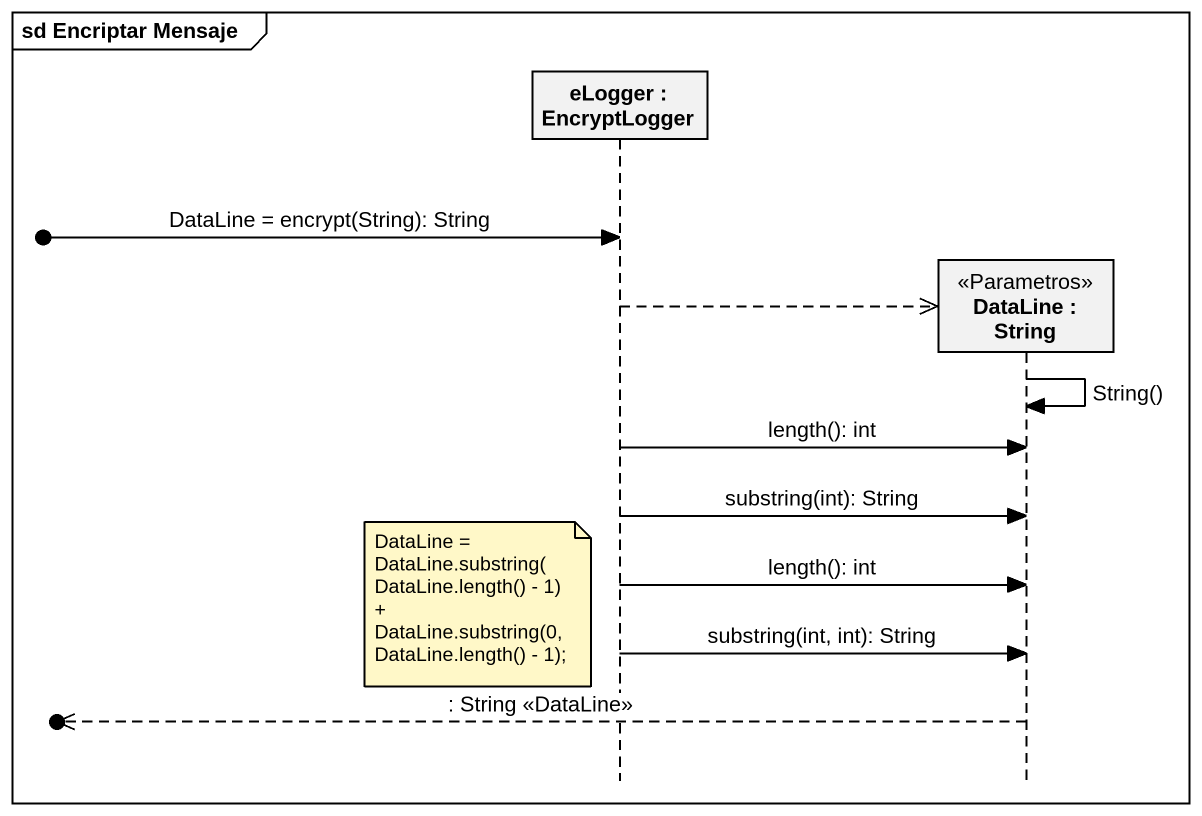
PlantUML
@startuml
mainframe sd Encriptar Mensaje
hide footbox
participant "eLogger : EncryptLogger" as eLogger
participant "DataLine : String" as DataLine <<Parametros>>

[o-> eLogger : DataLine = encrypt(String): String
eLogger -->> DataLine **
DataLine -> DataLine : String()
eLogger -> DataLine : length(): int
eLogger -> DataLine : substring(int): String
eLogger -> DataLine : length(): int
note left of eLogger
  DataLine = DataLine.substring(DataLine.length() - 1) +
  DataLine.substring(0, DataLine.length() - 1);
end note
eLogger -> DataLine : substring(int, int): String
[o<<-- DataLine : : String <<DataLine>>
@enduml
